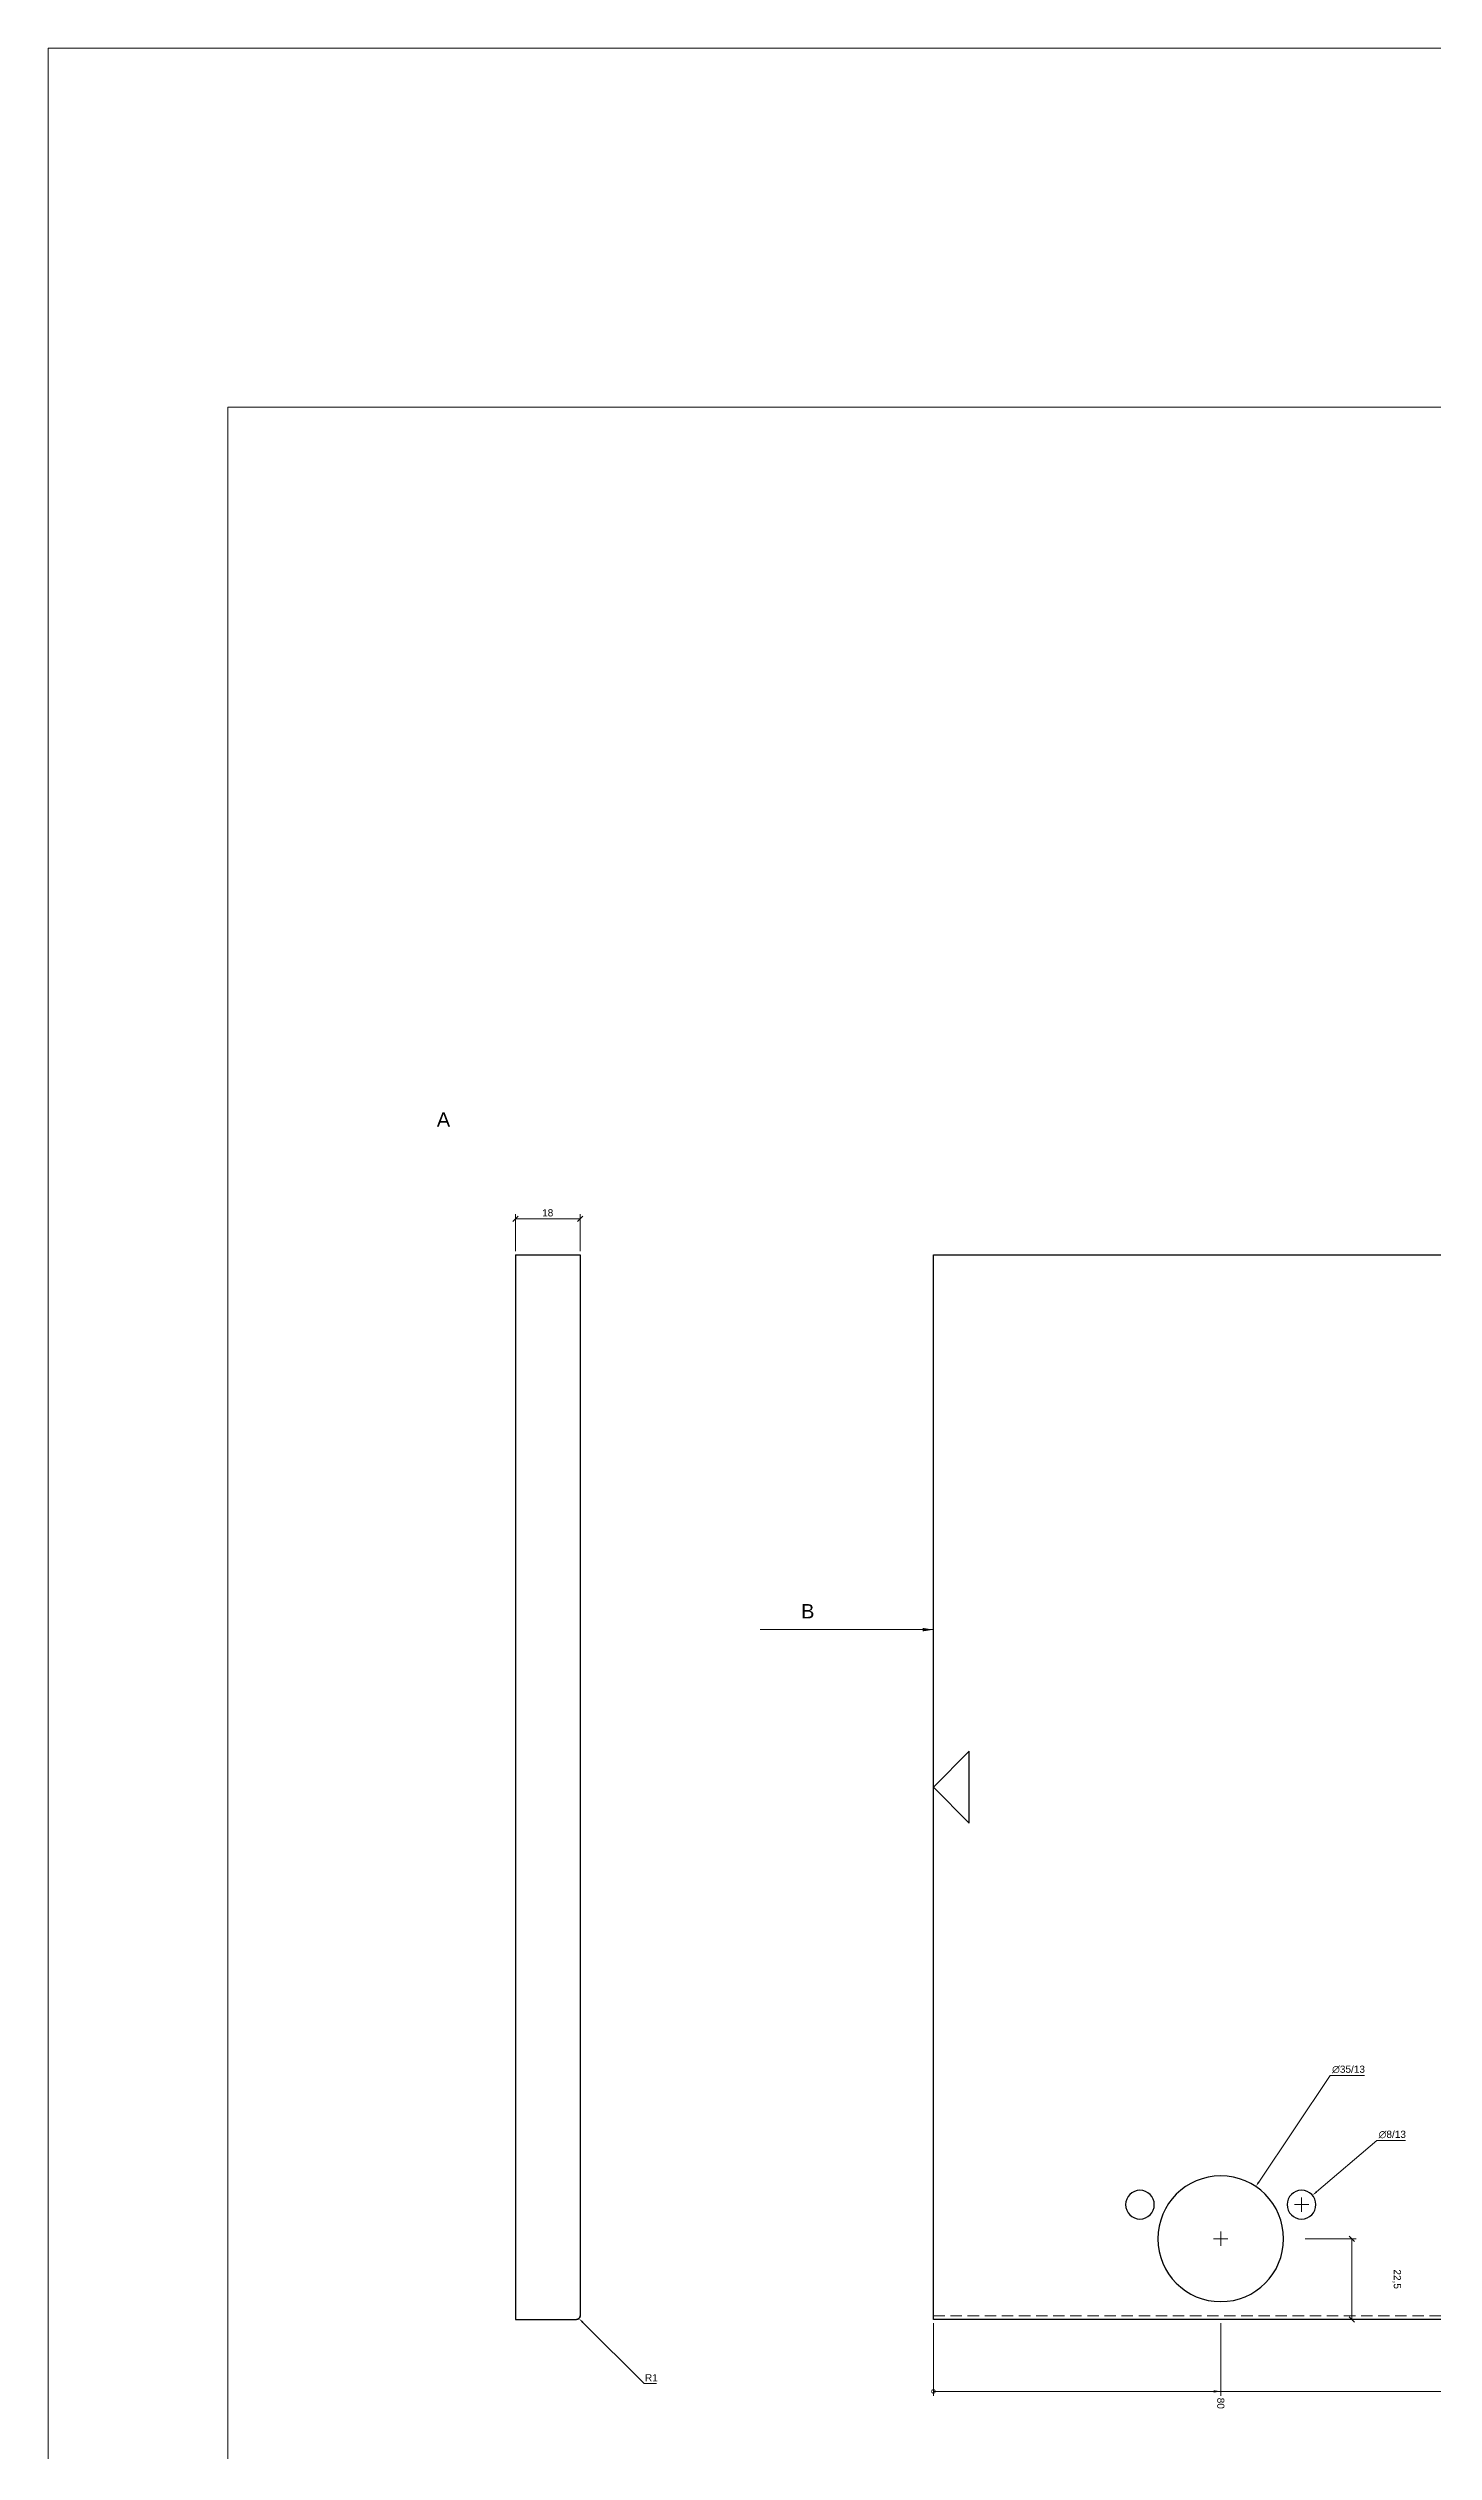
# Paper-space layout 'Door' of a CAD drawing. Header units: millimetres. Extents: x -4 to 1481, y -4 to 1046.
# Drawn here: x -4 to 382, y 377 to 1046 of the extents above; entities that cross this region are included whole.
import ezdxf

# ---------------------------------------------------------------- set-up
doc = ezdxf.new("R2010")
doc.units = ezdxf.units.MM
doc.linetypes.add('HIDDEN2', pattern=[4.7625, 3.175, -1.5875])
doc.layers.get('0').update_dxf_attribs({"true_color": 0xc2c2ced6})
for name, color, linetype, true_color in [('New project_New cabinet_Door_Machining group_View from above', 1, 'Continuous', 0xc2ff0000), ('New project_New cabinet_Door_Machining group_View from right', 1, 'Continuous', 0xc2ff0000), ('New project_New cabinet_Door_View from above', 1, 'Continuous', 0xc2ff0000), ('New project_New cabinet_Door_View from right', 1, 'Continuous', 0xc2ff0000)]:
    doc.layers.add(name, color=color, linetype=linetype, true_color=true_color)
doc.layers.add('TitleBlock', color=7, linetype='Continuous')
doc.styles.add('Blum_Dimension', font='arial.ttf', dxfattribs={"height": 2})
doc.styles.add('Blum_ViewInfo', font='arial.ttf', dxfattribs={"height": 4})
doc.dimstyles.new('Blum_Chain', dxfattribs={"dimtxt": 2, "dimasz": 2, "dimexe": 1.25, "dimexo": 1, "dimtad": 0, "dimjust": 4, "dimtih": 1, "dimtoh": 1, "dimtxsty": 'Blum_Dimension', "dimblk1": 'DOTSMALL', "dimsah": 1, "dimcen": 2, "dimadec": 0, "dimazin": 2, "dimtfac": 1, "dimtix": 1, "dimtmove": 0, "dimatfit": 3, "dimldrblk": 'OBLIQUE', "dimfxl": 1, "dimlwd": 5, "dimlwe": 5, "dimarcsym": 0})
doc.dimstyles.new('Blum_Default', dxfattribs={"dimtxt": 2, "dimasz": 1.5, "dimexe": 1.25, "dimexo": 1, "dimtad": 1, "dimtxsty": 'Blum_Dimension', "dimblk": 'OBLIQUE', "dimcen": 2, "dimadec": 0, "dimazin": 2, "dimtfac": 1, "dimtix": 1, "dimtmove": 0, "dimatfit": 3, "dimfxl": 1, "dimlwd": 5, "dimlwe": 5, "dimarcsym": 0})
doc.dimstyles.new('Blum_Default$3', dxfattribs={"dimtxt": 2, "dimasz": 1.5, "dimexe": 1.25, "dimexo": 1, "dimtad": 1, "dimtih": 1, "dimtoh": 1, "dimtxsty": 'Blum_Dimension', "dimsah": 1, "dimcen": 2, "dimadec": 0, "dimazin": 2, "dimtfac": 1, "dimtofl": 0, "dimtmove": 0, "dimatfit": 3, "dimfxl": 1, "dimlwd": 5, "dimlwe": 5, "dimarcsym": 0})
doc.dimstyles.new('Blum_Default$4', dxfattribs={"dimtxt": 2, "dimasz": 1.5, "dimexe": 1.25, "dimexo": 1, "dimtad": 1, "dimtih": 1, "dimtoh": 1, "dimtxsty": 'Blum_Dimension', "dimblk1": 'OBLIQUE', "dimsah": 1, "dimcen": 2, "dimadec": 0, "dimazin": 2, "dimtfac": 1, "dimtofl": 0, "dimtmove": 0, "dimatfit": 3, "dimfxl": 1, "dimlwd": 5, "dimlwe": 5, "dimarcsym": 0})
doc.dimstyles.new('Blum_ViewInfo', dxfattribs={"dimtxt": 4, "dimasz": 3, "dimexe": 1.25, "dimexo": 1, "dimtad": 1, "dimtxsty": 'Blum_ViewInfo', "dimblk": 'OBLIQUE', "dimcen": 0.09, "dimadec": 0, "dimazin": 2, "dimtfac": 1, "dimtofl": 0, "dimtmove": 0, "dimatfit": 2, "dimfxl": 1, "dimlwd": 20, "dimlwe": 20, "dimarcsym": 0})

# ---------------------------------------------------------------- blocks, each defined once
blk = doc.blocks.new('TitleBlock_Door')
at = {"layer": 'TitleBlock', "lineweight": 0}
for points in [[(-0.79, -0.79, 0), (-0.79, 209.21, 0), (296.21, 209.21, 0), (296.21, -0.79, 0)], [(9.21, 9.21, 0), (9.21, 189.21, 0), (286.21, 189.21, 0), (286.21, 9.21, 0)]]:
    blk.add_polyline3d(points, close=True, dxfattribs=at)
blk = doc.blocks.new('*D247')
at = {"layer": 'Defpoints', "color": 0, "lineweight": 0}
for p in [(143.14, 414.58), (143.84, 413.87)]:
    blk.add_point(p, dxfattribs=at)
at = {"layer": 'New project_New cabinet_Door_Machining group_View from right', "color": 0, "lineweight": 5}
for p, q in [((161.96, 395.75), (144.9, 412.81)), ((165.43, 395.75), (161.96, 395.75))]:
    blk.add_line(p, q, dxfattribs=at)
at = {"layer": 'New project_New cabinet_Door_Machining group_View from right', "color": 0, "lineweight": 0}
blk.add_solid([(145.08, 412.99), (144.73, 412.63), (143.84, 413.87)], dxfattribs=at)
at = {"layer": 'New project_New cabinet_Door_Machining group_View from right', "color": 0, "lineweight": 0, "insert": (164.01, 397.38), "char_height": 2, "attachment_point": 5, "style": 'Blum_Dimension'}
blk.add_mtext('R1', dxfattribs=at)
blk = doc.blocks.new('_Oblique')
at = {"color": 0, "linetype": 'ByBlock', "lineweight": -2}
blk.add_line((-0.5, -0.5), (0.5, 0.5), dxfattribs=at)
blk = doc.blocks.new('*D250')
at = {"layer": 'Defpoints', "color": 0, "lineweight": 0}
for p in [(144.14, 720.08), (126.14, 710.08), (144.14, 710.08)]:
    blk.add_point(p, dxfattribs=at)
at = {"layer": 'New project_New cabinet_Door_View from right', "color": 0, "lineweight": 5}
for p, q in [((126.14, 711.08), (126.14, 721.33)), ((126.14, 720.08), (144.14, 720.08)), ((144.14, 711.08), (144.14, 721.33))]:
    blk.add_line(p, q, dxfattribs=at)
at = {"layer": 'New project_New cabinet_Door_View from right', "color": 0, "lineweight": 5, "xscale": 1.5, "yscale": 1.5, "zscale": 1.5, "rotation": 180}
blk.add_blockref('_Oblique', (126.14, 720.08), dxfattribs=at)
at = {"layer": 'New project_New cabinet_Door_View from right', "color": 0, "lineweight": 5, "xscale": 1.5, "yscale": 1.5, "zscale": 1.5}
blk.add_blockref('_Oblique', (144.14, 720.08), dxfattribs=at)
at = {"layer": 'New project_New cabinet_Door_View from right', "color": 0, "lineweight": 0, "insert": (135.14, 721.72), "char_height": 2, "attachment_point": 5, "style": 'Blum_Dimension'}
blk.add_mtext('18', dxfattribs=at)
blk = doc.blocks.new('Blum_Trinagle_Outline')
blk.add_lwpolyline([(0, 0), (2, 2), (-2, 2)], close=True)
blk = doc.blocks.new('_DotSmall')
at = {"color": 0, "linetype": 'ByBlock', "const_width": 0.5}
blk.add_lwpolyline([(-0.0625, 0, 1), (0.0625, 0, 1)], format="xyb", close=True, dxfattribs=at)
blk = doc.blocks.new('*D256')
at = {"layer": 'Defpoints', "color": 0, "lineweight": 0}
for p in [(242.53, 413.58), (322.53, 413.58), (322.53, 393.58)]:
    blk.add_point(p, dxfattribs=at)
at = {"layer": 'New project_New cabinet_Door_View from above', "color": 0, "lineweight": 5}
for p, q in [((242.53, 412.58), (242.53, 392.33)), ((322.53, 412.58), (322.53, 392.33)), ((242.53, 393.58), (320.53, 393.58))]:
    blk.add_line(p, q, dxfattribs=at)
at = {"layer": 'New project_New cabinet_Door_View from above', "color": 0, "lineweight": 0}
blk.add_solid([(320.53, 393.24), (320.53, 393.91), (322.53, 393.58)], dxfattribs=at)
at = {"layer": 'New project_New cabinet_Door_View from above', "color": 0, "lineweight": 5, "xscale": 2, "yscale": 2, "zscale": 2, "rotation": 180}
blk.add_blockref('_DotSmall', (242.53, 393.58), dxfattribs=at)
at = {"layer": 'New project_New cabinet_Door_View from above', "color": 0, "lineweight": 0, "insert": (322.53, 390.27), "char_height": 2, "attachment_point": 5, "rotation": 270, "style": 'Blum_Dimension'}
blk.add_mtext('80', dxfattribs=at)
blk = doc.blocks.new('*D259')
at = {"layer": 'Defpoints', "color": 0, "lineweight": 0}
for p in [(242.53, 413.58), (1154.53, 413.58), (1154.53, 393.58)]:
    blk.add_point(p, dxfattribs=at)
at = {"layer": 'New project_New cabinet_Door_View from above', "color": 0, "lineweight": 5}
for p, q in [((242.53, 412.58), (242.53, 392.33)), ((1154.53, 412.58), (1154.53, 392.33)), ((242.53, 393.58), (1152.53, 393.58))]:
    blk.add_line(p, q, dxfattribs=at)
at = {"layer": 'New project_New cabinet_Door_View from above', "color": 0, "lineweight": 0}
blk.add_solid([(1152.53, 393.24), (1152.53, 393.91), (1154.53, 393.58)], dxfattribs=at)
at = {"layer": 'New project_New cabinet_Door_View from above', "color": 0, "lineweight": 5, "xscale": 2, "yscale": 2, "zscale": 2, "rotation": 180}
blk.add_blockref('_DotSmall', (242.53, 393.58), dxfattribs=at)
at = {"layer": 'New project_New cabinet_Door_View from above', "color": 0, "lineweight": 0, "insert": (1154.53, 389.5), "char_height": 2, "attachment_point": 5, "rotation": 270, "style": 'Blum_Dimension'}
blk.add_mtext('912', dxfattribs=at)
blk = doc.blocks.new('*D262')
at = {"layer": 'Defpoints', "color": 0, "lineweight": 0}
for p in [(242.53, 413.58), (1234.53, 413.58), (1234.53, 393.58)]:
    blk.add_point(p, dxfattribs=at)
at = {"layer": 'New project_New cabinet_Door_View from above', "color": 0, "lineweight": 5}
for p, q in [((242.53, 412.58), (242.53, 392.33)), ((1234.53, 412.58), (1234.53, 392.33)), ((242.53, 393.58), (1232.53, 393.58))]:
    blk.add_line(p, q, dxfattribs=at)
at = {"layer": 'New project_New cabinet_Door_View from above', "color": 0, "lineweight": 0}
blk.add_solid([(1232.53, 393.24), (1232.53, 393.91), (1234.53, 393.58)], dxfattribs=at)
at = {"layer": 'New project_New cabinet_Door_View from above', "color": 0, "lineweight": 5, "xscale": 2, "yscale": 2, "zscale": 2, "rotation": 180}
blk.add_blockref('_DotSmall', (242.53, 393.58), dxfattribs=at)
at = {"layer": 'New project_New cabinet_Door_View from above', "color": 0, "lineweight": 0, "insert": (1234.53, 389.5), "char_height": 2, "attachment_point": 5, "rotation": 270, "style": 'Blum_Dimension'}
blk.add_mtext('992', dxfattribs=at)
blk = doc.blocks.new('*D265')
at = {"layer": 'Defpoints', "color": 0, "lineweight": 0}
for p in [(345.03, 436.08), (359.03, 436.08), (345.03, 413.58)]:
    blk.add_point(p, dxfattribs=at)
at = {"layer": 'New project_New cabinet_Door_View from above', "color": 0, "lineweight": 5}
for p, q in [((346.03, 436.08), (360.28, 436.08)), ((359.03, 413.58), (359.03, 436.08)), ((346.03, 413.58), (360.28, 413.58))]:
    blk.add_line(p, q, dxfattribs=at)
at = {"layer": 'New project_New cabinet_Door_View from above', "color": 0, "lineweight": 5, "xscale": 1.5, "yscale": 1.5, "zscale": 1.5}
for p, rotation in [((359.03, 436.08), 90), ((359.03, 413.58), 270)]:
    blk.add_blockref('_Oblique', p, dxfattribs=dict(at, rotation=rotation))
at = {"layer": 'New project_New cabinet_Door_View from above', "color": 0, "lineweight": 0, "insert": (371.53, 424.83), "char_height": 2, "attachment_point": 5, "rotation": 270, "style": 'Blum_Dimension'}
blk.add_mtext('22,5', dxfattribs=at)
blk = doc.blocks.new('*D274')
at = {"layer": 'Defpoints', "color": 0, "lineweight": 0}
for p in [(332.28, 450.61), (312.78, 421.55)]:
    blk.add_point(p, dxfattribs=at)
at = {"layer": 'New project_New cabinet_Door_Machining group_View from above', "color": 0, "lineweight": 5}
for p, q in [((353.03, 481.53), (333.12, 451.86)), ((362.58, 481.53), (353.03, 481.53)), ((320.53, 436.08), (324.53, 436.08)), ((322.53, 434.08), (322.53, 438.08))]:
    blk.add_line(p, q, dxfattribs=at)
at = {"layer": 'New project_New cabinet_Door_Machining group_View from above', "color": 0, "lineweight": 0}
blk.add_solid([(332.91, 451.99), (333.33, 451.72), (332.28, 450.61)], dxfattribs=at)
at = {"layer": 'New project_New cabinet_Door_Machining group_View from above', "color": 0, "lineweight": 0, "insert": (358.11, 483.23), "char_height": 2, "attachment_point": 5, "style": 'Blum_Dimension'}
blk.add_mtext('∅35/13', dxfattribs=at)
blk = doc.blocks.new('*D277')
at = {"layer": 'Defpoints', "color": 0, "lineweight": 0}
for p in [(341.98, 442.99), (348.08, 448.17)]:
    blk.add_point(p, dxfattribs=at)
at = {"layer": 'New project_New cabinet_Door_Machining group_View from above', "color": 0, "lineweight": 5}
for p, q in [((365.98, 463.4), (349.22, 449.14)), ((373.98, 463.4), (365.98, 463.4)), ((343.03, 445.58), (347.03, 445.58)), ((345.03, 443.58), (345.03, 447.58))]:
    blk.add_line(p, q, dxfattribs=at)
at = {"layer": 'New project_New cabinet_Door_Machining group_View from above', "color": 0, "lineweight": 0}
blk.add_solid([(349.06, 449.33), (349.38, 448.95), (348.08, 448.17)], dxfattribs=at)
at = {"layer": 'New project_New cabinet_Door_Machining group_View from above', "color": 0, "lineweight": 0, "insert": (370.29, 465.1), "char_height": 2, "attachment_point": 5, "style": 'Blum_Dimension'}
blk.add_mtext('∅8/13', dxfattribs=at)

psp = doc.layouts.new('Door')

# ---------------------------------------------------------------- linework, layer by layer
at = {"linetype": 'Continuous', "lineweight": 30}
for p, q in [((126.136, 710.078), (126.136, 453.578)), ((126.136, 710.078), (144.136, 710.078)), ((144.136, 710.078), (144.136, 414.578)), ((242.531, 414.578), (242.531, 710.078)), ((242.531, 710.078), (1234.531, 710.078)), ((126.136, 453.578), (126.136, 449.578)), ((126.136, 449.578), (126.136, 441.578)), ((126.136, 441.578), (126.136, 418.578)), ((126.136, 418.578), (126.136, 413.578)), ((126.136, 413.578), (143.136, 413.578)), ((242.531, 413.578), (242.531, 414.578)), ((1234.531, 413.578), (242.531, 413.578))]:
    psp.add_line(p, q, dxfattribs=at)
at = {"linetype": 'HIDDEN2', "lineweight": 5}
psp.add_line((242.531, 414.578), (1234.531, 414.578), dxfattribs=at)
at = {"linetype": 'Continuous', "lineweight": 30, "extrusion": (0, 0, -1)}
for centre, radius in [((-300.031, 445.578), 4), ((-322.531, 436.078), 17.5), ((-345.031, 445.578), 4)]:
    psp.add_circle(centre, radius, dxfattribs=at)
at = {"linetype": 'Continuous', "lineweight": 30}
psp.add_arc((143.136, 414.578), 1, 270, 0, dxfattribs=at)
at = {"linetype": 'Continuous', "lineweight": 30, "extrusion": (0, 0, -1)}
psp.add_arc((-143.136, 414.578), 1, 180, 270, dxfattribs=at)

# ---------------------------------------------------------------- block references
at = {"lineweight": 0, "xscale": 5, "yscale": 5, "zscale": 5}
psp.add_blockref('TitleBlock_Door', (0, 0), dxfattribs=at)
at = {"layer": 'New project_New cabinet_Door_View from above', "lineweight": 0, "xscale": 5, "yscale": 5, "zscale": 5, "rotation": 270}
psp.add_blockref('Blum_Trinagle_Outline', (242.531, 561.828), dxfattribs=at)

# ---------------------------------------------------------------- texts
at = {"lineweight": 0, "char_height": 4, "style": 'Blum_ViewInfo'}
for s, insert, attachment_point in [('A', (104.261, 745.703), 7), ('B', (209.406, 608.803), 9)]:
    psp.add_mtext(s, dxfattribs=dict(at, insert=insert, attachment_point=attachment_point))

# ---------------------------------------------------------------- dimensions: what is measured, and where the dimension line sits
at = {"layer": 'New project_New cabinet_Door_Machining group_View from above', "lineweight": 0}
for p1, p2, picture, middle in [((312.781, 421.546), (332.282, 450.61), '*D274', (358.113, 481.526)), ((341.985, 442.986), (348.078, 448.17), '*D277', (370.29, 463.401))]:
    dim = psp.add_diameter_dim_2p(p1=p1, p2=p2, dimstyle='Blum_Default$4', override={"dimscale": 0, "dimpost": '/13'}, dxfattribs=at)
    dim.commit()
    dim.dimension.update_dxf_attribs({"geometry": picture, "text_midpoint": middle, "dimtype": 163})
at = {"layer": 'New project_New cabinet_Door_Machining group_View from right', "lineweight": 0}
dim = psp.add_radius_dim(center=(143.136, 414.578), mpoint=(143.843, 413.871), dimstyle='Blum_Default$3', override={"dimscale": 0, "dimcen": 0}, dxfattribs=at)
dim.commit()
dim.dimension.update_dxf_attribs({"geometry": '*D247', "text_midpoint": (164.007, 395.751), "dimtype": 164})
at = {"layer": 'New project_New cabinet_Door_View from above', "lineweight": 0}
dim = psp.add_linear_dim(base=(359.031, 436.078), p1=(345.031, 413.578), p2=(345.031, 436.078), angle=90, dimstyle='Blum_Default', override={"dimscale": 0, "dimtmove": 2}, dxfattribs=at)
dim.commit()
dim.dimension.update_dxf_attribs({"geometry": '*D265', "text_midpoint": (371.531, 424.828), "dimtype": 160})
for base, p2, picture, middle in [((322.531, 393.578), (322.531, 413.578), '*D256', (322.531, 390.272)), ((1154.531, 393.578), (1154.531, 413.578), '*D259', (1154.531, 389.503)), ((1234.531, 393.578), (1234.531, 413.578), '*D262', (1234.531, 389.503))]:
    dim = psp.add_linear_dim(base=base, p1=(242.531, 413.578), p2=p2, dimstyle='Blum_Chain', override={"dimscale": 0}, dxfattribs=at)
    dim.commit()
    dim.dimension.update_dxf_attribs({"geometry": picture, "text_midpoint": middle})
at = {"layer": 'New project_New cabinet_Door_View from right', "lineweight": 0}
dim = psp.add_linear_dim(base=(144.136, 720.078), p1=(126.136, 710.078), p2=(144.136, 710.078), dimstyle='Blum_Default', override={"dimscale": 0}, dxfattribs=at)
dim.commit()
dim.dimension.update_dxf_attribs({"geometry": '*D250', "text_midpoint": (135.136, 721.724)})

# ---------------------------------------------------------------- leaders
at = {"lineweight": 0}
psp.add_leader([(242.531, 605.678), (194.304, 605.678)], dimstyle='Blum_ViewInfo', override={"dimscale": 0}, dxfattribs=at)

doc.saveas('drawing.dxf')
